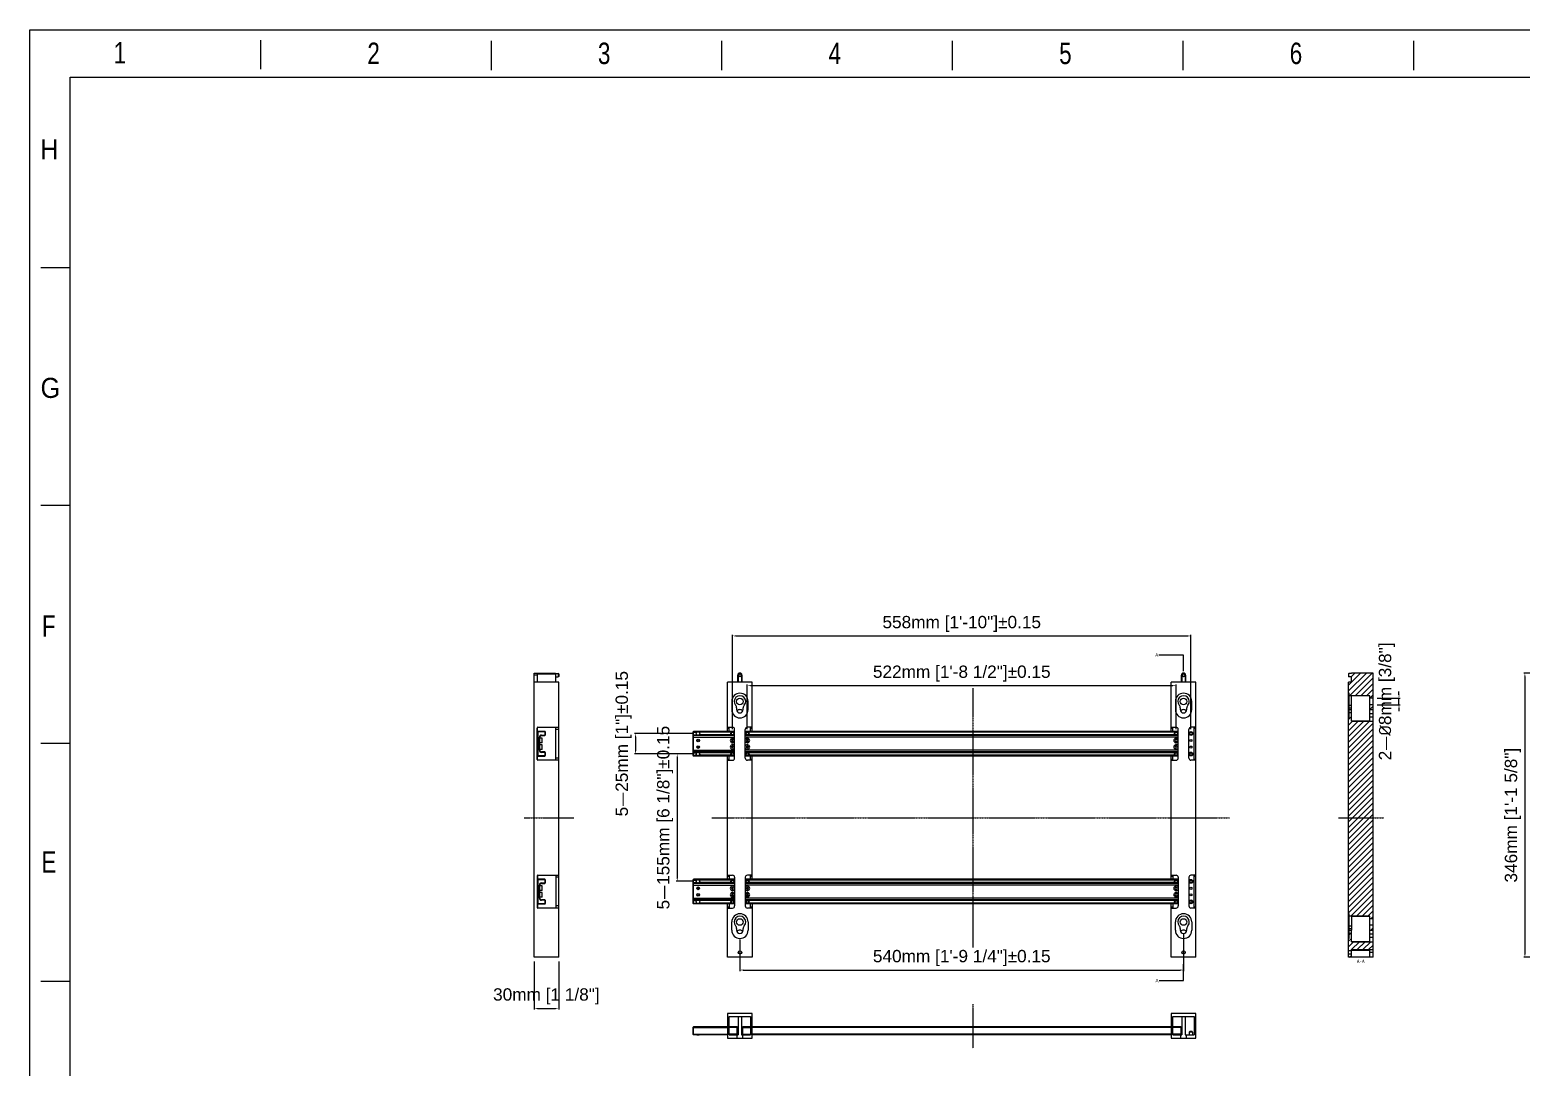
# Model space of a CAD drawing. Header units: millimetres. Extents: x 9226 to 36041, y 16031 to 21779.
# Drawn here: x 12594 to 14409, y 17085 to 18348 of the extents above; entities that cross this region are included whole.
import ezdxf

# ---------------------------------------------------------------- set-up
doc = ezdxf.new("R2010")
doc.units = ezdxf.units.MM
doc.linetypes.add('CENTER', pattern=[0.6, 0.375, -0.075, 0.075, -0.075])
doc.layers.add('02___PRT_ALL_AXES', color=7, linetype='Continuous')
doc.layers.add('center', color=1, linetype='CENTER')
doc.styles.add('CKSTANDARD', font='arial.ttf')
doc.styles.add('Roamns', font='romans.shx')
doc.styles.get("Standard").update_dxf_attribs({"font": 'arial.ttf'})
doc.dimstyles.new('ISO-15', dxfattribs={"dimtxt": 15, "dimasz": 4, "dimexe": 1.25, "dimexo": 5, "dimgap": 5, "dimtad": 1, "dimtoh": 1, "dimdec": 1, "dimdsep": 46, "dimtxsty": 'Standard', "dimcen": 2.5, "dimadec": 0, "dimazin": 0, "dimtfac": 1, "dimtdec": 1, "dimtmove": 0, "dimatfit": 3, "dimfxl": 1, "dimarcsym": 0})
doc.dimstyles.get("Standard").update_dxf_attribs({"dimtxt": 0.18, "dimasz": 0.18, "dimexe": 0.18, "dimexo": 0.0625, "dimgap": 0.09, "dimtad": 0, "dimtih": 1, "dimtoh": 1, "dimdec": 4, "dimzin": 0, "dimdsep": 46, "dimtxsty": 'Standard', "dimcen": 0.09, "dimadec": 0, "dimazin": 0, "dimtfac": 1, "dimtdec": 4, "dimtofl": 0, "dimtmove": 0, "dimatfit": 3, "dimfxl": 1, "dimtolj": 1, "dimtzin": 0, "dimarcsym": 0})

# ---------------------------------------------------------------- blocks, each defined once
blk = doc.blocks.new('*D281')
at = {"color": 0, "lineweight": -2, "transparency": 16777216}
for p, q in [((13207.9, 17213.5), (13207.9, 17155)), ((13237.9, 17213.5), (13237.9, 17155)), ((13211.9, 17156.3), (13233.9, 17156.3))]:
    blk.add_line(p, q, dxfattribs=at)
at = {"color": 0, "transparency": 16777216}
for points in [[(13211.9, 17156.9), (13211.9, 17155.6), (13207.9, 17156.3)], [(13233.9, 17156.9), (13233.9, 17155.6), (13237.9, 17156.3)]]:
    blk.add_solid(points, dxfattribs=at)
at = {"layer": 'Defpoints', "color": 0, "transparency": 16777216}
for p in [(13207.9, 17218.5), (13237.9, 17218.5), (13237.9, 17156.3)]:
    blk.add_point(p, dxfattribs=at)
at = {"color": 0, "transparency": 16777216, "insert": (13222.9, 17171), "char_height": 15, "attachment_point": 5}
blk.add_mtext('30mm [1 1/8"]', dxfattribs=at)
blk = doc.blocks.new('*D304')
at = {"color": 0, "lineweight": -2, "transparency": 16777216}
for p, q in [((13402.5, 17491), (13330.3, 17491)), ((13331.5, 17487), (13331.5, 17470)), ((13402.5, 17466), (13330.3, 17466))]:
    blk.add_line(p, q, dxfattribs=at)
at = {"color": 0, "transparency": 16777216}
for points in [[(13330.8, 17487), (13332.2, 17487), (13331.5, 17491)], [(13330.8, 17470), (13332.2, 17470), (13331.5, 17466)]]:
    blk.add_solid(points, dxfattribs=at)
at = {"layer": 'Defpoints', "color": 0, "transparency": 16777216}
for p in [(13407.5, 17491), (13331.5, 17466), (13407.5, 17466)]:
    blk.add_point(p, dxfattribs=at)
at = {"color": 0, "transparency": 16777216, "insert": (13316.9, 17478.5), "char_height": 15, "attachment_point": 5, "rotation": 90}
blk.add_mtext('5{\\fSimSun|b0|i0|c134|p2;—}25mm [1"]%%P0.15', dxfattribs=at)
blk = doc.blocks.new('*D305')
at = {"color": 0, "lineweight": -2, "transparency": 16777216}
for p, q in [((13402.5, 17466), (13380.9, 17466)), ((13382.2, 17462), (13382.2, 17315)), ((13402.5, 17311), (13380.9, 17311))]:
    blk.add_line(p, q, dxfattribs=at)
at = {"color": 0, "transparency": 16777216}
for points in [[(13381.5, 17462), (13382.8, 17462), (13382.2, 17466)], [(13381.5, 17315), (13382.8, 17315), (13382.2, 17311)]]:
    blk.add_solid(points, dxfattribs=at)
at = {"layer": 'Defpoints', "color": 0, "transparency": 16777216}
for p in [(13407.5, 17466), (13382.2, 17311), (13407.5, 17311)]:
    blk.add_point(p, dxfattribs=at)
at = {"color": 0, "transparency": 16777216, "insert": (13367.4, 17388.5), "char_height": 15, "attachment_point": 5, "rotation": 90}
blk.add_mtext('5{\\fSimSun|b0|i0|c134|p2;—}155mm [6 1/8"]%%P0.15', dxfattribs=at)
blk = doc.blocks.new('*D306')
at = {"color": 0, "lineweight": -2, "transparency": 16777216}
for p, q in [((13467.5, 17496), (13467.5, 17550.4)), ((13471.5, 17549.2), (13985.5, 17549.2)), ((13989.5, 17496), (13989.5, 17550.4))]:
    blk.add_line(p, q, dxfattribs=at)
at = {"color": 0, "transparency": 16777216}
for points in [[(13471.5, 17549.8), (13471.5, 17548.5), (13467.5, 17549.2)], [(13985.5, 17549.8), (13985.5, 17548.5), (13989.5, 17549.2)]]:
    blk.add_solid(points, dxfattribs=at)
at = {"layer": 'Defpoints', "color": 0, "transparency": 16777216}
for p in [(13989.5, 17549.2), (13467.5, 17491), (13989.5, 17491)]:
    blk.add_point(p, dxfattribs=at)
at = {"color": 0, "transparency": 16777216, "insert": (13728.5, 17563.9), "char_height": 15, "attachment_point": 5}
blk.add_mtext('522mm [1\'-8 1/2"]%%P0.15', dxfattribs=at)
blk = doc.blocks.new('*D307')
at = {"color": 0, "lineweight": -2, "transparency": 16777216}
for p, q in [((13449.5, 17496), (13449.5, 17611)), ((13453.5, 17609.7), (14003.5, 17609.7)), ((14007.5, 17496), (14007.5, 17611))]:
    blk.add_line(p, q, dxfattribs=at)
at = {"color": 0, "transparency": 16777216}
for points in [[(13453.5, 17610.4), (13453.5, 17609), (13449.5, 17609.7)], [(14003.5, 17610.4), (14003.5, 17609), (14007.5, 17609.7)]]:
    blk.add_solid(points, dxfattribs=at)
at = {"layer": 'Defpoints', "color": 0, "transparency": 16777216}
for p in [(14007.5, 17609.7), (13449.5, 17491), (14007.5, 17491)]:
    blk.add_point(p, dxfattribs=at)
at = {"color": 0, "transparency": 16777216, "insert": (13728.5, 17624.3), "char_height": 15, "attachment_point": 5}
blk.add_mtext('558mm [1\'-10"]%%P0.15', dxfattribs=at)
blk = doc.blocks.new('*D282')
at = {"color": 0, "lineweight": -2, "transparency": 16777216}
for p, q in [((13998.5, 17246.5), (13998.5, 17201.8)), ((13458.5, 17240), (13458.5, 17201.8)), ((13462.5, 17203), (13994.5, 17203))]:
    blk.add_line(p, q, dxfattribs=at)
at = {"color": 0, "transparency": 16777216}
for points in [[(13462.5, 17203.7), (13462.5, 17202.3), (13458.5, 17203)], [(13994.5, 17203.7), (13994.5, 17202.3), (13998.5, 17203)]]:
    blk.add_solid(points, dxfattribs=at)
at = {"layer": 'Defpoints', "color": 0, "transparency": 16777216}
for p in [(13998.5, 17251.5), (13458.5, 17245), (13998.5, 17203)]:
    blk.add_point(p, dxfattribs=at)
at = {"color": 0, "transparency": 16777216, "insert": (13728.5, 17217.7), "char_height": 15, "attachment_point": 5}
blk.add_mtext('540mm [1\'-9 1/4"]%%P0.15', dxfattribs=at)
blk = doc.blocks.new('*D283')
at = {"color": 0, "lineweight": -2, "transparency": 16777216}
for p, q in [((14260.7, 17538), (14260.7, 17542)), ((14234.2, 17534), (14262, 17534)), ((14234.2, 17526), (14262, 17526)), ((14260.7, 17526), (14260.7, 17534)), ((14260.7, 17522), (14260.7, 17518))]:
    blk.add_line(p, q, dxfattribs=at)
at = {"color": 0, "transparency": 16777216}
for points in [[(14260.1, 17538), (14261.4, 17538), (14260.7, 17534)], [(14260.1, 17522), (14261.4, 17522), (14260.7, 17526)]]:
    blk.add_solid(points, dxfattribs=at)
at = {"layer": 'Defpoints', "color": 0, "transparency": 16777216}
for p in [(14229.2, 17534), (14229.2, 17526), (14260.7, 17534)]:
    blk.add_point(p, dxfattribs=at)
at = {"color": 0, "transparency": 16777216, "insert": (14246, 17530), "char_height": 15, "attachment_point": 5, "rotation": 90}
blk.add_mtext('2{\\fSimSun|b0|i0|c134|p2;—\\fISOCPEUR|b0|i0|c0|p34;%%C}8mm [3/8"]', dxfattribs=at)
blk = doc.blocks.new('*D284')
at = {"color": 0, "lineweight": -2, "transparency": 16777216}
for p, q in [((14460.3, 17564.5), (14412.7, 17564.5)), ((14414, 17560.5), (14414, 17222.5)), ((14445.3, 17218.5), (14412.7, 17218.5))]:
    blk.add_line(p, q, dxfattribs=at)
at = {"color": 0, "transparency": 16777216}
for points in [[(14413.3, 17560.5), (14414.6, 17560.5), (14414, 17564.5)], [(14413.3, 17222.5), (14414.6, 17222.5), (14414, 17218.5)]]:
    blk.add_solid(points, dxfattribs=at)
at = {"layer": 'Defpoints', "color": 0, "transparency": 16777216}
for p in [(14465.3, 17564.5), (14414, 17218.5), (14450.3, 17218.5)]:
    blk.add_point(p, dxfattribs=at)
at = {"color": 0, "transparency": 16777216, "insert": (14399.3, 17391.5), "char_height": 15, "attachment_point": 5, "rotation": 90}
blk.add_mtext('346mm [1\'-1 5/8"]', dxfattribs=at)
blk = doc.blocks.new('standard template')
for p, q in [((3074, 30739), (3074, 30336)), ((6246, 30728), (6246, 30325)), ((9418, 30728), (9418, 30325)), ((12589, 30728), (12589, 30325)), ((15761, 30728), (15761, 30325)), ((18933, 30728), (18933, 30325)), ((456, 27607), (54, 27607)), ((456, 24334), (54, 24334)), ((456, 21062), (54, 21062)), ((456, 17790), (54, 17790))]:
    blk.add_line(p, q)
blk.add_lwpolyline([(37963, 4700), (-97, 4700), (-97, 30879), (37963, 30879)], close=True)
at = {"color": 7}
blk.add_lwpolyline([(456, 6674), (456, 5964), (456, 5254), (456, 30226), (37409, 30226), (37409, 5254)], dxfattribs=at)
at = {"style": 'CKSTANDARD'}
for s, height, width, p in [('1', 295, 0.75, (1055, 30416)), ('2', 295, 0.75, (4545, 30408)), ('3', 295, 0.75, (7716, 30408)), ('4', 295, 0.75, (10888, 30408)), ('5', 295, 0.75, (14060, 30408)), ('6', 295, 0.75, (17231, 30408)), ('H', 276, 0.9, (47, 29097)), ('G', 276, 0.9, (50, 25816)), ('F', 295, 0.75, (69, 22532)), ('E', 295, 0.75, (62, 19285))]:
    blk.add_text(s, height=height, dxfattribs=dict(at, width=width)).set_placement(p)
at = {"style": 'Roamns'}
for tag, p in [('PAGE_NAME', (27466, 7594)), ('PROJECT_NAME', (27466, 6884)), ('DRAWN_NAME', (27466, 6174)), ('VERSION', (34241, 6174)), ('SELECT_DATA', (27466, 5464)), ('PAGE_NUMBER', (34241, 5464))]:
    blk.add_attdef(tag, p, '', height=285, dxfattribs=at)

msp = doc.modelspace()

# ---------------------------------------------------------------- hatches: boundary and pattern name
at = {"linetype": 'Continuous'}
h = msp.add_hatch(dxfattribs=at)
h.set_pattern_fill('DEFAULT__1', color=2, scale=4.895355, angle=45, style=0, pattern_type=0)
h.set_pattern_definition([(45, (13508.221, 15903.217), (-3.461538, 3.461538), [])])
edge = h.paths.add_edge_path()
edge.add_line((14202.725, 17218.456), (14199.225, 17218.456))
edge.add_line((14199.225, 17222.356), (14199.225, 17218.456))
edge.add_line((14202.725, 17222.356), (14199.225, 17222.356))
edge.add_line((14202.725, 17222.356), (14202.725, 17218.456))
edge = h.paths.add_edge_path()
edge.add_line((14229.225, 17564.456), (14229.225, 17533.969))
edge.add_line((14229.225, 17533.969), (14225.225, 17533.969))
edge.add_line((14225.225, 17536.969), (14225.225, 17533.969))
edge.add_line((14225.225, 17536.969), (14200.025, 17536.969))
edge.add_line((14200.025, 17536.969), (14200.025, 17539.969))
edge.add_line((14200.025, 17539.969), (14199.225, 17539.969))
edge.add_line((14199.225, 17553.456), (14199.225, 17539.969))
edge.add_line((14202.925, 17553.456), (14199.225, 17553.456))
edge.add_line((14202.925, 17553.456), (14202.925, 17559.956))
edge.add_line((14202.925, 17559.956), (14199.725, 17559.956))
edge.add_line((14199.225, 17560.456), (14199.725, 17559.956))
edge.add_line((14199.225, 17563.456), (14199.225, 17560.456))
edge.add_line((14199.225, 17563.456), (14199.725, 17563.956))
edge.add_line((14202.925, 17563.956), (14199.725, 17563.956))
edge.add_line((14202.925, 17563.956), (14202.925, 17564.456))
edge.add_line((14229.225, 17564.456), (14202.925, 17564.456))
edge = h.paths.add_edge_path()
edge.add_line((14229.225, 17525.969), (14229.225, 17519.969))
edge.add_line((14225.225, 17519.969), (14229.225, 17519.969))
edge.add_line((14225.225, 17525.969), (14225.225, 17519.969))
edge.add_line((14229.225, 17525.969), (14225.225, 17525.969))
edge = h.paths.add_edge_path()
edge.add_line((14229.225, 17505.969), (14229.225, 17265.469))
edge.add_line((14229.225, 17265.469), (14225.225, 17265.469))
edge.add_line((14225.225, 17268.469), (14225.225, 17265.469))
edge.add_line((14225.225, 17268.469), (14200.025, 17268.469))
edge.add_line((14200.025, 17268.469), (14200.025, 17271.469))
edge.add_line((14200.025, 17271.469), (14199.225, 17271.469))
edge.add_line((14199.225, 17509.969), (14199.225, 17271.469))
edge.add_line((14200.025, 17509.969), (14199.225, 17509.969))
edge.add_line((14200.025, 17509.969), (14200.025, 17515.969))
edge.add_line((14202.725, 17515.969), (14200.025, 17515.969))
edge.add_line((14202.725, 17515.969), (14202.725, 17505.969))
edge.add_line((14202.725, 17505.969), (14229.225, 17505.969))
edge = h.paths.add_edge_path()
edge.add_line((14202.725, 17247.469), (14202.725, 17237.469))
edge.add_line((14202.725, 17237.469), (14229.225, 17237.469))
edge.add_line((14229.225, 17237.469), (14229.225, 17227.956))
edge.add_line((14202.725, 17227.956), (14229.225, 17227.956))
edge.add_line((14202.725, 17227.956), (14202.725, 17226.556))
edge.add_line((14202.725, 17226.556), (14199.225, 17226.556))
edge.add_line((14199.225, 17241.469), (14199.225, 17226.556))
edge.add_line((14200.025, 17241.469), (14199.225, 17241.469))
edge.add_line((14200.025, 17241.469), (14200.025, 17247.469))
edge.add_line((14202.725, 17247.469), (14200.025, 17247.469))
edge = h.paths.add_edge_path()
edge.add_line((14225.225, 17257.469), (14225.225, 17251.469))
edge.add_line((14229.225, 17257.469), (14225.225, 17257.469))
edge.add_line((14229.225, 17257.469), (14229.225, 17251.469))
edge.add_line((14225.225, 17251.469), (14229.225, 17251.469))

# ---------------------------------------------------------------- linework, layer by layer
for p, q in [((13998.156, 17586.657), (13998.192, 17566.657)), ((13998.511, 17190.203), (13998.511, 17210.203))]:
    msp.add_line(p, q)
at = {"color": 7, "linetype": 'Continuous'}
for p, q in [((13207.891, 17564.456), (13234.191, 17564.456)), ((13207.891, 17218.456), (13207.891, 17564.455)), ((13211.891, 17561.956), (13207.891, 17561.956)), ((13211.891, 17553.456), (13211.891, 17563.456)), ((13237.391, 17563.956), (13237.391, 17559.956)), ((13237.891, 17563.456), (13237.391, 17563.956)), ((13237.891, 17560.456), (13237.391, 17559.956)), ((13237.891, 17563.456), (13237.891, 17560.456)), ((13456.011, 17553.456), (13456.011, 17561.956)), ((13461.011, 17561.956), (13461.011, 17553.456)), ((13996.011, 17553.456), (13996.011, 17561.956)), ((14001.011, 17561.956), (14001.011, 17553.456)), ((14199.225, 17563.456), (14199.725, 17563.956)), ((14199.225, 17563.456), (14199.225, 17560.456)), ((14199.225, 17560.456), (14199.725, 17559.956)), ((14202.925, 17563.956), (14199.725, 17563.956)), ((14202.925, 17559.956), (14199.725, 17559.956)), ((14202.925, 17563.956), (14202.925, 17564.456)), ((14229.225, 17564.456), (14202.925, 17564.456)), ((14202.925, 17553.456), (14202.925, 17559.956)), ((14229.225, 17218.456), (14229.225, 17564.456)), ((13237.891, 17553.456), (13207.891, 17553.456)), ((13237.891, 17218.456), (13237.891, 17553.456)), ((13443.511, 17493.456), (13443.511, 17553.456)), ((13473.511, 17553.456), (13443.511, 17553.456)), ((13473.511, 17493.456), (13473.511, 17553.456)), ((14013.511, 17553.456), (13983.511, 17553.456)), ((13983.511, 17493.456), (13983.511, 17553.456)), ((14013.511, 17218.456), (14013.511, 17553.456)), ((14199.225, 17254.956), (14199.225, 17553.456)), ((14202.925, 17553.456), (14199.225, 17553.456)), ((14200.025, 17539.969), (14199.225, 17539.969)), ((14200.025, 17509.969), (14200.025, 17539.969)), ((14225.225, 17536.969), (14200.025, 17536.969)), ((14202.725, 17505.969), (14202.725, 17536.677)), ((14225.225, 17536.677), (14202.725, 17536.677)), ((14225.225, 17506.386), (14225.225, 17536.969)), ((13448.511, 17529.969), (13448.511, 17519.969)), ((13454.511, 17522.031), (13454.511, 17519.969)), ((13462.511, 17519.969), (13462.511, 17522.031)), ((13468.511, 17519.969), (13468.511, 17529.969)), ((13988.511, 17529.969), (13988.511, 17519.969)), ((13994.511, 17522.031), (13994.511, 17519.969)), ((14002.511, 17519.969), (14002.511, 17522.031)), ((14008.511, 17519.969), (14008.511, 17529.969)), ((14199.225, 17529.969), (14200.025, 17529.969)), ((14199.225, 17519.969), (14202.725, 17519.969)), ((14200.025, 17525.339), (14202.725, 17525.339)), ((14200.025, 17522.031), (14202.725, 17522.031)), ((14229.225, 17533.969), (14225.225, 17533.969)), ((14229.225, 17525.969), (14225.225, 17525.969)), ((14225.225, 17519.969), (14229.225, 17519.969)), ((14200.025, 17509.969), (14199.225, 17509.969)), ((14202.725, 17515.969), (14200.025, 17515.969)), ((14202.725, 17506.386), (14225.225, 17506.386)), ((14202.725, 17505.969), (14229.225, 17505.969)), ((14229.225, 17514.969), (14225.225, 17514.969)), ((14229.225, 17510.969), (14225.225, 17510.969)), ((13211.591, 17459.456), (13211.591, 17497.456)), ((13211.891, 17458.742), (13211.891, 17498.17)), ((13211.891, 17492.956), (13212.025, 17492.956)), ((13212.391, 17492.456), (13211.891, 17492.456)), ((13212.391, 17492.456), (13212.391, 17464.456)), ((13212.591, 17498.456), (13237.891, 17498.456)), ((13212.891, 17492.956), (13212.891, 17493.456)), ((13220.891, 17493.456), (13212.891, 17493.456)), ((13220.891, 17492.956), (13212.891, 17492.956)), ((13214.391, 17470.456), (13214.391, 17486.456)), ((13214.391, 17486.456), (13214.891, 17486.456)), ((13214.891, 17470.456), (13214.891, 17486.456)), ((13216.891, 17488.956), (13216.891, 17488.456)), ((13216.891, 17488.956), (13220.891, 17488.956)), ((13216.891, 17488.456), (13220.891, 17488.456)), ((13220.891, 17492.956), (13220.891, 17493.456)), ((13220.891, 17488.956), (13220.891, 17488.456)), ((13221.391, 17489.456), (13221.391, 17492.456)), ((13221.391, 17492.456), (13221.891, 17492.456)), ((13221.391, 17489.456), (13221.891, 17489.456)), ((13221.891, 17489.456), (13221.891, 17492.456)), ((13234.391, 17458.456), (13234.391, 17498.456)), ((13237.891, 17495.956), (13234.391, 17495.956)), ((13401.511, 17492.956), (13402.011, 17493.456)), ((13401.511, 17463.956), (13401.511, 17492.956)), ((13401.511, 17492.456), (13406.041, 17492.456)), ((13401.511, 17489.456), (13406.041, 17489.456)), ((13401.511, 17488.956), (13402.011, 17488.456)), ((13401.511, 17486.456), (13452.011, 17486.456)), ((13402.011, 17463.456), (13402.011, 17493.456)), ((13452.011, 17493.456), (13402.011, 17493.456)), ((13452.011, 17488.456), (13402.011, 17488.456)), ((13443.511, 17498.456), (13449.511, 17498.456)), ((13443.511, 17497.456), (13445.511, 17497.456)), ((13445.511, 17493.456), (13445.511, 17498.456)), ((13448.866, 17483.573), (13448.221, 17482.456)), ((13448.221, 17482.456), (13448.866, 17481.339)), ((13450.156, 17483.573), (13448.866, 17483.573)), ((13450.801, 17482.456), (13450.156, 17483.573)), ((13450.156, 17481.339), (13450.801, 17482.456)), ((13452.011, 17492.456), (13450.98, 17492.456)), ((13452.011, 17489.456), (13450.98, 17489.456)), ((13452.011, 17460.956), (13452.011, 17495.956)), ((13465.011, 17460.956), (13465.011, 17495.956)), ((13992.011, 17493.456), (13465.011, 17493.456)), ((13466.041, 17492.456), (13465.011, 17492.456)), ((13466.041, 17489.456), (13465.011, 17489.456)), ((13992.011, 17488.456), (13465.011, 17488.456)), ((13992.011, 17486.456), (13465.011, 17486.456)), ((13466.866, 17483.573), (13466.221, 17482.456)), ((13466.221, 17482.456), (13466.866, 17481.339)), ((13468.156, 17483.573), (13466.866, 17483.573)), ((13473.511, 17498.456), (13467.511, 17498.456)), ((13468.801, 17482.456), (13468.156, 17483.573)), ((13468.156, 17481.339), (13468.801, 17482.456)), ((13471.511, 17493.456), (13471.511, 17498.456)), ((13471.511, 17497.456), (13473.511, 17497.456)), ((13983.511, 17498.456), (13989.511, 17498.456)), ((13983.511, 17497.456), (13985.511, 17497.456)), ((13985.511, 17493.456), (13985.511, 17498.456)), ((13988.866, 17483.573), (13988.221, 17482.456)), ((13988.221, 17482.456), (13988.866, 17481.339)), ((13990.156, 17483.573), (13988.866, 17483.573)), ((13990.801, 17482.456), (13990.156, 17483.573)), ((13990.156, 17481.339), (13990.801, 17482.456)), ((13992.011, 17492.456), (13990.98, 17492.456)), ((13992.011, 17489.456), (13990.98, 17489.456)), ((13992.011, 17460.956), (13992.011, 17495.956)), ((14005.011, 17460.956), (14005.011, 17495.956)), ((14013.511, 17498.456), (14007.511, 17498.456)), ((14011.511, 17458.456), (14011.511, 17498.456)), ((14011.511, 17497.456), (14013.511, 17497.456)), ((13212.391, 17464.456), (13211.891, 17464.456)), ((13211.891, 17463.956), (13212.025, 17463.956)), ((13212.891, 17463.956), (13212.891, 17463.456)), ((13212.891, 17463.956), (13220.891, 17463.956)), ((13212.891, 17463.456), (13220.891, 17463.456)), ((13214.391, 17470.456), (13214.891, 17470.456)), ((13216.891, 17467.956), (13216.891, 17468.456)), ((13220.891, 17468.456), (13216.891, 17468.456)), ((13220.891, 17467.956), (13216.891, 17467.956)), ((13220.891, 17467.956), (13220.891, 17468.456)), ((13220.891, 17463.956), (13220.891, 17463.456)), ((13221.391, 17464.456), (13221.391, 17467.456)), ((13221.391, 17467.456), (13221.891, 17467.456)), ((13221.391, 17464.456), (13221.891, 17464.456)), ((13221.891, 17464.456), (13221.891, 17467.456)), ((13401.511, 17470.456), (13452.011, 17470.456)), ((13401.511, 17467.956), (13402.011, 17468.456)), ((13401.511, 17467.456), (13406.041, 17467.456)), ((13401.511, 17464.456), (13406.041, 17464.456)), ((13401.511, 17463.956), (13402.011, 17463.456)), ((13452.011, 17468.456), (13402.011, 17468.456)), ((13452.011, 17463.456), (13402.011, 17463.456)), ((13443.511, 17313.456), (13443.511, 17463.456)), ((13445.511, 17458.456), (13445.511, 17463.456)), ((13448.866, 17475.573), (13448.221, 17474.456)), ((13448.221, 17474.456), (13448.866, 17473.339)), ((13448.866, 17481.339), (13450.156, 17481.339)), ((13450.156, 17475.573), (13448.866, 17475.573)), ((13448.866, 17473.339), (13450.156, 17473.339)), ((13450.801, 17474.456), (13450.156, 17475.573)), ((13450.156, 17473.339), (13450.801, 17474.456)), ((13452.011, 17467.456), (13450.98, 17467.456)), ((13452.011, 17464.456), (13450.98, 17464.456)), ((13992.011, 17470.456), (13465.011, 17470.456)), ((13992.011, 17468.456), (13465.011, 17468.456)), ((13466.041, 17467.456), (13465.011, 17467.456)), ((13466.041, 17464.456), (13465.011, 17464.456)), ((13992.011, 17463.456), (13465.011, 17463.456)), ((13466.866, 17475.573), (13466.221, 17474.456)), ((13466.221, 17474.456), (13466.866, 17473.339)), ((13466.866, 17481.339), (13468.156, 17481.339)), ((13468.156, 17475.573), (13466.866, 17475.573)), ((13466.866, 17473.339), (13468.156, 17473.339)), ((13468.801, 17474.456), (13468.156, 17475.573)), ((13468.156, 17473.339), (13468.801, 17474.456)), ((13471.511, 17458.456), (13471.511, 17463.456)), ((13473.511, 17313.456), (13473.511, 17463.456)), ((13983.511, 17313.456), (13983.511, 17463.456)), ((13985.511, 17458.456), (13985.511, 17463.456)), ((13988.866, 17475.573), (13988.221, 17474.456)), ((13988.221, 17474.456), (13988.866, 17473.339)), ((13988.866, 17481.339), (13990.156, 17481.339)), ((13990.156, 17475.573), (13988.866, 17475.573)), ((13988.866, 17473.339), (13990.156, 17473.339)), ((13990.801, 17474.456), (13990.156, 17475.573)), ((13990.156, 17473.339), (13990.801, 17474.456)), ((13992.011, 17467.456), (13990.98, 17467.456)), ((13992.011, 17464.456), (13990.98, 17464.456)), ((13237.891, 17458.456), (13212.591, 17458.456)), ((13237.891, 17460.956), (13234.391, 17460.956)), ((13445.511, 17459.456), (13443.511, 17459.456)), ((13443.511, 17458.456), (13449.511, 17458.456)), ((13473.511, 17458.456), (13467.511, 17458.456)), ((13473.511, 17459.456), (13471.511, 17459.456)), ((13985.511, 17459.456), (13983.511, 17459.456)), ((13983.511, 17458.456), (13989.511, 17458.456)), ((14013.511, 17458.456), (14007.511, 17458.456)), ((14013.511, 17459.456), (14011.511, 17459.456)), ((13212.591, 17318.456), (13237.891, 17318.456)), ((13234.391, 17318.456), (13234.391, 17278.456)), ((13443.511, 17318.456), (13449.511, 17318.456)), ((13445.511, 17318.456), (13445.511, 17313.456)), ((13473.511, 17318.456), (13467.511, 17318.456)), ((13471.511, 17313.456), (13471.511, 17318.456)), ((13983.511, 17318.456), (13989.511, 17318.456)), ((13985.511, 17318.456), (13985.511, 17313.456)), ((14013.511, 17318.456), (14007.511, 17318.456)), ((14011.511, 17278.456), (14011.511, 17318.456)), ((13211.591, 17317.456), (13211.591, 17279.456)), ((13211.891, 17318.17), (13211.891, 17278.742)), ((13211.891, 17312.956), (13212.025, 17312.956)), ((13212.391, 17312.456), (13211.891, 17312.456)), ((13212.391, 17312.456), (13212.391, 17284.456)), ((13220.891, 17313.456), (13212.891, 17313.456)), ((13212.891, 17312.956), (13212.891, 17313.456)), ((13220.891, 17312.956), (13212.891, 17312.956)), ((13214.391, 17306.456), (13214.891, 17306.456)), ((13214.391, 17290.456), (13214.391, 17306.456)), ((13214.891, 17290.456), (13214.891, 17306.456)), ((13216.891, 17308.956), (13220.891, 17308.956)), ((13216.891, 17308.956), (13216.891, 17308.456)), ((13216.891, 17308.456), (13220.891, 17308.456)), ((13220.891, 17312.956), (13220.891, 17313.456)), ((13220.891, 17308.956), (13220.891, 17308.456)), ((13221.391, 17312.456), (13221.891, 17312.456)), ((13221.391, 17309.456), (13221.391, 17312.456)), ((13221.391, 17309.456), (13221.891, 17309.456)), ((13221.891, 17309.456), (13221.891, 17312.456)), ((13237.891, 17315.956), (13234.391, 17315.956)), ((13401.511, 17312.956), (13402.011, 17313.456)), ((13401.511, 17283.956), (13401.511, 17312.956)), ((13401.511, 17312.456), (13406.041, 17312.456)), ((13401.511, 17309.456), (13406.041, 17309.456)), ((13401.511, 17308.956), (13402.011, 17308.456)), ((13401.511, 17306.456), (13452.011, 17306.456)), ((13402.011, 17283.456), (13402.011, 17313.456)), ((13452.011, 17313.456), (13402.011, 17313.456)), ((13452.011, 17308.456), (13402.011, 17308.456)), ((13443.511, 17317.456), (13445.511, 17317.456)), ((13448.866, 17303.573), (13448.221, 17302.456)), ((13448.221, 17302.456), (13448.866, 17301.339)), ((13450.156, 17303.573), (13448.866, 17303.573)), ((13448.866, 17301.339), (13450.156, 17301.339)), ((13450.801, 17302.456), (13450.156, 17303.573)), ((13450.156, 17301.339), (13450.801, 17302.456)), ((13452.011, 17312.456), (13450.98, 17312.456)), ((13452.011, 17309.456), (13450.98, 17309.456)), ((13452.011, 17315.956), (13452.011, 17280.956)), ((13465.011, 17315.956), (13465.011, 17280.956)), ((13992.011, 17313.456), (13465.011, 17313.456)), ((13466.041, 17312.456), (13465.011, 17312.456)), ((13466.041, 17309.456), (13465.011, 17309.456)), ((13992.011, 17308.456), (13465.011, 17308.456)), ((13992.011, 17306.456), (13465.011, 17306.456)), ((13466.866, 17303.573), (13466.221, 17302.456)), ((13466.221, 17302.456), (13466.866, 17301.339)), ((13468.156, 17303.573), (13466.866, 17303.573)), ((13466.866, 17301.339), (13468.156, 17301.339)), ((13468.801, 17302.456), (13468.156, 17303.573)), ((13468.156, 17301.339), (13468.801, 17302.456)), ((13471.511, 17317.456), (13473.511, 17317.456)), ((13983.511, 17317.456), (13985.511, 17317.456)), ((13988.866, 17303.573), (13988.221, 17302.456)), ((13988.221, 17302.456), (13988.866, 17301.339)), ((13990.156, 17303.573), (13988.866, 17303.573)), ((13988.866, 17301.339), (13990.156, 17301.339)), ((13990.801, 17302.456), (13990.156, 17303.573)), ((13990.156, 17301.339), (13990.801, 17302.456)), ((13992.011, 17312.456), (13990.98, 17312.456)), ((13992.011, 17309.456), (13990.98, 17309.456)), ((13992.011, 17315.956), (13992.011, 17280.956)), ((14005.011, 17315.956), (14005.011, 17280.956)), ((14011.511, 17317.456), (14013.511, 17317.456)), ((13212.391, 17284.456), (13211.891, 17284.456)), ((13211.891, 17283.956), (13212.025, 17283.956)), ((13212.891, 17283.956), (13220.891, 17283.956)), ((13212.891, 17283.956), (13212.891, 17283.456)), ((13212.891, 17283.456), (13220.891, 17283.456)), ((13214.391, 17290.456), (13214.891, 17290.456)), ((13220.891, 17288.456), (13216.891, 17288.456)), ((13216.891, 17287.956), (13216.891, 17288.456)), ((13220.891, 17287.956), (13216.891, 17287.956)), ((13220.891, 17287.956), (13220.891, 17288.456)), ((13220.891, 17283.956), (13220.891, 17283.456)), ((13221.391, 17287.456), (13221.891, 17287.456)), ((13221.391, 17284.456), (13221.391, 17287.456)), ((13221.391, 17284.456), (13221.891, 17284.456)), ((13221.891, 17284.456), (13221.891, 17287.456)), ((13401.511, 17290.456), (13452.011, 17290.456)), ((13401.511, 17287.956), (13402.011, 17288.456)), ((13401.511, 17287.456), (13406.041, 17287.456)), ((13401.511, 17284.456), (13406.041, 17284.456)), ((13401.511, 17283.956), (13402.011, 17283.456)), ((13452.011, 17288.456), (13402.011, 17288.456)), ((13452.011, 17283.456), (13402.011, 17283.456)), ((13443.511, 17218.456), (13443.511, 17283.456)), ((13445.511, 17283.456), (13445.511, 17278.456)), ((13448.866, 17295.573), (13448.221, 17294.456)), ((13448.221, 17294.456), (13448.866, 17293.339)), ((13450.156, 17295.573), (13448.866, 17295.573)), ((13448.866, 17293.339), (13450.156, 17293.339)), ((13450.801, 17294.456), (13450.156, 17295.573)), ((13450.156, 17293.339), (13450.801, 17294.456)), ((13452.011, 17287.456), (13450.98, 17287.456)), ((13452.011, 17284.456), (13450.98, 17284.456)), ((13992.011, 17290.456), (13465.011, 17290.456)), ((13992.011, 17288.456), (13465.011, 17288.456)), ((13466.041, 17287.456), (13465.011, 17287.456)), ((13466.041, 17284.456), (13465.011, 17284.456)), ((13992.011, 17283.456), (13465.011, 17283.456)), ((13466.866, 17295.573), (13466.221, 17294.456)), ((13466.221, 17294.456), (13466.866, 17293.339)), ((13468.156, 17295.573), (13466.866, 17295.573)), ((13466.866, 17293.339), (13468.156, 17293.339)), ((13468.801, 17294.456), (13468.156, 17295.573)), ((13468.156, 17293.339), (13468.801, 17294.456)), ((13471.511, 17278.456), (13471.511, 17283.456)), ((13473.511, 17283.456), (13473.511, 17218.456)), ((13983.511, 17218.456), (13983.511, 17283.456)), ((13985.511, 17283.456), (13985.511, 17278.456)), ((13988.866, 17295.573), (13988.221, 17294.456)), ((13988.221, 17294.456), (13988.866, 17293.339)), ((13990.156, 17295.573), (13988.866, 17295.573)), ((13988.866, 17293.339), (13990.156, 17293.339)), ((13990.801, 17294.456), (13990.156, 17295.573)), ((13990.156, 17293.339), (13990.801, 17294.456)), ((13992.011, 17287.456), (13990.98, 17287.456)), ((13992.011, 17284.456), (13990.98, 17284.456)), ((13237.891, 17278.456), (13212.591, 17278.456)), ((13237.891, 17280.956), (13234.391, 17280.956)), ((13445.511, 17279.456), (13443.511, 17279.456)), ((13443.511, 17278.456), (13449.511, 17278.456)), ((13473.511, 17278.456), (13467.511, 17278.456)), ((13473.511, 17279.456), (13471.511, 17279.456)), ((13985.511, 17279.456), (13983.511, 17279.456)), ((13983.511, 17278.456), (13989.511, 17278.456)), ((14013.511, 17278.456), (14007.511, 17278.456)), ((14013.511, 17279.456), (14011.511, 17279.456)), ((14200.025, 17271.469), (14199.225, 17271.469)), ((14200.025, 17256.839), (14200.025, 17271.469)), ((14225.225, 17268.469), (14200.025, 17268.469)), ((14225.225, 17268.177), (14202.725, 17268.177)), ((14225.225, 17237.886), (14225.225, 17268.469)), ((14229.225, 17265.469), (14225.225, 17265.469)), ((14200.025, 17241.469), (14200.025, 17251.469)), ((14202.725, 17247.469), (14200.025, 17247.469)), ((14202.725, 17237.469), (14202.725, 17251.469)), ((14229.225, 17257.469), (14225.225, 17257.469)), ((14225.225, 17251.469), (14229.225, 17251.469)), ((14229.225, 17246.469), (14225.225, 17246.469)), ((14199.225, 17218.456), (14199.225, 17244.956)), ((14200.025, 17241.469), (14199.225, 17241.469)), ((14202.725, 17237.886), (14225.225, 17237.886)), ((14202.725, 17237.469), (14229.225, 17237.469)), ((14202.725, 17227.956), (14229.225, 17227.956)), ((14202.725, 17218.456), (14202.725, 17227.956)), ((14229.225, 17242.469), (14225.225, 17242.469)), ((13237.891, 17218.456), (13207.891, 17218.456)), ((13473.511, 17218.456), (13443.511, 17218.456)), ((14013.511, 17218.456), (13983.511, 17218.456)), ((14202.725, 17226.556), (14199.225, 17226.556)), ((14202.725, 17222.356), (14199.225, 17222.356)), ((14229.225, 17218.456), (14199.225, 17218.456)), ((14202.725, 17227.328), (14225.225, 17227.328)), ((14225.225, 17218.456), (14225.225, 17227.328)), ((14229.225, 17224.456), (14225.225, 17224.456)), ((13443.511, 17150.009), (13443.511, 17120.009)), ((13473.511, 17150.009), (13443.511, 17150.009)), ((13445.511, 17124.009), (13445.511, 17146.509)), ((13445.511, 17146.509), (13471.511, 17146.509)), ((13456.511, 17146.509), (13456.511, 17124.009)), ((13460.511, 17146.509), (13460.511, 17124.009)), ((13471.511, 17146.509), (13471.511, 17124.009)), ((13473.511, 17120.009), (13473.511, 17150.009)), ((14013.511, 17150.009), (13983.511, 17150.009)), ((13983.511, 17150.009), (13983.511, 17120.009)), ((13985.511, 17146.509), (14011.511, 17146.509)), ((13985.511, 17124.009), (13985.511, 17146.509)), ((13996.511, 17146.509), (13996.511, 17124.009)), ((14000.511, 17146.509), (14000.511, 17124.009)), ((14011.511, 17146.509), (14011.511, 17124.009)), ((14013.511, 17120.009), (14013.511, 17150.009)), ((13401.511, 17133.509), (13402.011, 17134.009)), ((13401.511, 17124.509), (13401.511, 17133.509)), ((13401.511, 17133.009), (13443.511, 17133.009)), ((13401.511, 17125.009), (13443.511, 17125.009)), ((13401.511, 17124.509), (13402.011, 17124.009)), ((13402.011, 17124.009), (13402.011, 17134.009)), ((13406.041, 17134.009), (13402.011, 17134.009)), ((13406.041, 17124.009), (13402.011, 17124.009)), ((13443.511, 17120.009), (13473.511, 17120.009)), ((13455.511, 17133.009), (13445.511, 17133.009)), ((13455.511, 17125.009), (13445.511, 17125.009)), ((13445.511, 17124.009), (13456.511, 17124.009)), ((13455.011, 17134.009), (13450.98, 17134.009)), ((13455.011, 17120.009), (13455.011, 17134.009)), ((13455.511, 17133.509), (13455.011, 17134.009)), ((13455.511, 17124.509), (13455.011, 17124.009)), ((13455.511, 17133.509), (13455.511, 17124.509)), ((13460.511, 17124.009), (13471.511, 17124.009)), ((13461.511, 17133.509), (13462.011, 17134.009)), ((13461.511, 17124.509), (13461.511, 17133.509)), ((13461.511, 17133.009), (13471.511, 17133.009)), ((13461.511, 17125.009), (13471.511, 17125.009)), ((13461.511, 17124.509), (13462.011, 17124.009)), ((13462.011, 17120.009), (13462.011, 17134.009)), ((13466.041, 17134.009), (13462.011, 17134.009)), ((13983.511, 17133.009), (13473.511, 17133.009)), ((13983.511, 17125.009), (13473.511, 17125.009)), ((13983.511, 17120.009), (14013.511, 17120.009)), ((13995.511, 17133.009), (13985.511, 17133.009)), ((13995.511, 17125.009), (13985.511, 17125.009)), ((13985.511, 17124.009), (13996.511, 17124.009)), ((13995.011, 17134.009), (13990.98, 17134.009)), ((13995.511, 17133.509), (13995.011, 17134.009)), ((13995.011, 17134.009), (13995.011, 17124.085)), ((13995.511, 17124.509), (13995.011, 17124.009)), ((13995.011, 17120.009), (13995.011, 17124.009)), ((13995.511, 17133.509), (13995.511, 17124.509)), ((14000.511, 17124.009), (14011.511, 17124.009)), ((14002.011, 17120.009), (14002.011, 17124.009)), ((14006.011, 17128.009), (14005.511, 17127.509)), ((14009.511, 17127.509), (14005.511, 17127.509)), ((14005.511, 17127.509), (14005.511, 17124.009)), ((14009.011, 17128.009), (14006.011, 17128.009)), ((14009.011, 17128.009), (14009.511, 17127.509)), ((14009.511, 17127.509), (14009.511, 17124.009))]:
    msp.add_line(p, q, dxfattribs=at)
for centre, radius in [((13458.511, 17561.956), 2), ((13458.511, 17561.956), 1.5), ((13998.511, 17561.956), 2), ((13998.511, 17561.956), 1.5), ((13407.511, 17482.456), 1.65), ((13407.511, 17482.456), 1.15), ((13449.511, 17490.956), 2), ((13449.511, 17490.956), 1.5), ((13467.511, 17490.956), 2), ((13467.511, 17490.956), 1.5), ((13989.511, 17490.956), 2), ((13989.511, 17490.956), 1.5), ((14007.511, 17490.956), 2.3), ((14007.511, 17490.956), 2), ((14007.511, 17490.956), 1.5), ((13407.511, 17474.456), 1.65), ((13407.511, 17474.456), 1.15), ((13449.511, 17465.956), 2), ((13449.511, 17465.956), 1.5), ((13467.511, 17465.956), 2), ((13467.511, 17465.956), 1.5), ((13989.511, 17465.956), 2), ((13989.511, 17465.956), 1.5), ((14007.511, 17465.956), 2.3), ((14007.511, 17465.956), 2), ((14007.511, 17465.956), 1.5), ((13407.511, 17302.456), 1.65), ((13407.511, 17302.456), 1.15), ((13449.511, 17310.956), 2), ((13449.511, 17310.956), 1.5), ((13467.511, 17310.956), 2), ((13467.511, 17310.956), 1.5), ((13989.511, 17310.956), 2), ((13989.511, 17310.956), 1.5), ((14007.511, 17310.956), 2.3), ((14007.511, 17310.956), 2), ((14007.511, 17310.956), 1.5), ((13407.511, 17294.456), 1.65), ((13407.511, 17294.456), 1.15), ((13449.511, 17285.956), 2), ((13449.511, 17285.956), 1.5), ((13467.511, 17285.956), 2), ((13467.511, 17285.956), 1.5), ((13989.511, 17285.956), 2), ((13989.511, 17285.956), 1.5), ((14007.511, 17285.956), 2.3), ((14007.511, 17285.956), 2), ((14007.511, 17285.956), 1.5)]:
    msp.add_circle(centre, radius, dxfattribs=at)
for centre, radius, start, end in [((13458.511, 17561.956), 2.5, 143.130102, 180), ((13458.511, 17561.956), 2.5, 0, 36.869898), ((13998.511, 17561.956), 2.5, 143.130102, 180), ((13998.511, 17561.956), 2.5, 0, 36.869898), ((13458.511, 17529.969), 10, 0, 180), ((13458.511, 17529.969), 7, 318.590378, 221.409622), ((13998.511, 17529.969), 10, 0, 180), ((13998.511, 17529.969), 7, 318.590378, 221.409622), ((13458.511, 17519.969), 10, 180, 0), ((13449.511, 17522.031), 5, 0, 41.409622), ((13458.511, 17519.969), 4, 180, 0), ((13458.511, 17514.969), 5, 43.162456, 136.837544), ((13467.511, 17522.031), 5, 138.590378, 180), ((13998.511, 17519.969), 10, 180, 0), ((13989.511, 17522.031), 5, 0, 41.409622), ((13998.511, 17519.969), 4, 180, 0), ((13998.511, 17514.969), 5, 43.162456, 136.837544), ((14007.511, 17522.031), 5, 138.590378, 180), ((13212.591, 17497.456), 1, 90, 180), ((13212.891, 17492.456), 1, 90, 180), ((13212.891, 17492.456), 0.5, 90, 180), ((13216.891, 17486.456), 2.5, 90, 180), ((13216.891, 17486.456), 2, 90, 180), ((13220.891, 17492.456), 1, 0, 90), ((13220.891, 17492.456), 0.5, 0, 90), ((13220.891, 17489.456), 1, 270, 0), ((13220.891, 17489.456), 0.5, 270, 0), ((13449.511, 17495.956), 2.5, 0, 90), ((13467.511, 17495.956), 2.5, 90, 180), ((13989.511, 17495.956), 2.5, 0, 90), ((14007.511, 17495.956), 2.5, 90, 180), ((13212.891, 17464.456), 1, 180, 270), ((13212.891, 17464.456), 0.5, 180, 270), ((13216.891, 17470.456), 2.5, 180, 270), ((13216.891, 17470.456), 2, 180, 270), ((13220.891, 17467.456), 1, 0, 90), ((13220.891, 17467.456), 0.5, 0, 90), ((13220.891, 17464.456), 1, 270, 0), ((13220.891, 17464.456), 0.5, 270, 0), ((13212.591, 17459.456), 1, 180, 270), ((13449.511, 17460.956), 2.5, 270, 0), ((13467.511, 17460.956), 2.5, 180, 270), ((13989.511, 17460.956), 2.5, 270, 0), ((14007.511, 17460.956), 2.5, 180, 270), ((13212.591, 17317.456), 1, 90, 180), ((13449.511, 17315.956), 2.5, 0, 90), ((13467.511, 17315.956), 2.5, 90, 180), ((13989.511, 17315.956), 2.5, 0, 90), ((14007.511, 17315.956), 2.5, 90, 180), ((13212.891, 17312.456), 1, 90, 180), ((13212.891, 17312.456), 0.5, 90, 180), ((13216.891, 17306.456), 2.5, 90, 180), ((13216.891, 17306.456), 2, 90, 180), ((13220.891, 17312.456), 1, 0, 90), ((13220.891, 17312.456), 0.5, 0, 90), ((13220.891, 17309.456), 1, 270, 0), ((13220.891, 17309.456), 0.5, 270, 0), ((13212.891, 17284.456), 1, 180, 270), ((13212.891, 17284.456), 0.5, 180, 270), ((13216.891, 17290.456), 2.5, 180, 270), ((13216.891, 17290.456), 2, 180, 270), ((13220.891, 17287.456), 1, 0, 90), ((13220.891, 17287.456), 0.5, 0, 90), ((13220.891, 17284.456), 1, 270, 0), ((13220.891, 17284.456), 0.5, 270, 0), ((13212.591, 17279.456), 1, 180, 270), ((13449.511, 17280.956), 2.5, 270, 0), ((13467.511, 17280.956), 2.5, 180, 270), ((13989.511, 17280.956), 2.5, 270, 0), ((14007.511, 17280.956), 2.5, 180, 270), ((13458.511, 17246.469), 5, 43.162456, 136.837544), ((13998.511, 17246.469), 5, 43.162456, 136.837544)]:
    msp.add_arc(centre, radius, start, end, dxfattribs=at)
at = {"layer": '02___PRT_ALL_AXES', "color": 7, "linetype": 'Continuous'}
for p, q in [((13211.891, 17563.456), (13234.191, 17563.456)), ((13234.191, 17564.456), (13234.191, 17553.456)), ((13234.191, 17563.956), (13237.391, 17563.956)), ((13234.191, 17559.956), (13237.391, 17559.956)), ((13456.511, 17563.456), (13456.511, 17553.456)), ((13460.511, 17563.456), (13460.511, 17553.456)), ((13996.511, 17563.456), (13996.511, 17553.456)), ((14000.511, 17563.456), (14000.511, 17553.456)), ((13217.891, 17485.296), (13214.891, 17485.296)), ((13217.891, 17479.616), (13217.891, 17485.296)), ((13448.041, 17492.456), (13408.98, 17492.456)), ((13448.041, 17489.456), (13408.98, 17489.456)), ((13988.041, 17492.456), (13468.98, 17492.456)), ((13988.041, 17489.456), (13468.98, 17489.456)), ((13217.891, 17479.616), (13214.891, 17479.616)), ((13217.891, 17477.296), (13214.891, 17477.296)), ((13217.891, 17471.616), (13214.891, 17471.616)), ((13217.891, 17471.616), (13217.891, 17477.296)), ((13448.041, 17467.456), (13408.98, 17467.456)), ((13448.041, 17464.456), (13408.98, 17464.456)), ((13988.041, 17467.456), (13468.98, 17467.456)), ((13988.041, 17464.456), (13468.98, 17464.456)), ((13217.891, 17305.296), (13214.891, 17305.296)), ((13217.891, 17299.616), (13217.891, 17305.296)), ((13448.041, 17312.456), (13408.98, 17312.456)), ((13448.041, 17309.456), (13408.98, 17309.456)), ((13988.041, 17312.456), (13468.98, 17312.456)), ((13988.041, 17309.456), (13468.98, 17309.456)), ((13217.891, 17299.616), (13214.891, 17299.616)), ((13217.891, 17297.296), (13214.891, 17297.296)), ((13217.891, 17291.616), (13214.891, 17291.616)), ((13217.891, 17291.616), (13217.891, 17297.296)), ((13448.041, 17287.456), (13408.98, 17287.456)), ((13448.041, 17284.456), (13408.98, 17284.456)), ((13988.041, 17287.456), (13468.98, 17287.456)), ((13988.041, 17284.456), (13468.98, 17284.456)), ((14202.725, 17268.177), (14202.725, 17251.469)), ((13448.511, 17251.469), (13448.511, 17261.469)), ((13454.511, 17253.531), (13454.511, 17251.469)), ((13462.511, 17251.469), (13462.511, 17253.531)), ((13468.511, 17261.469), (13468.511, 17251.469)), ((13988.511, 17251.469), (13988.511, 17261.469)), ((13994.511, 17253.531), (13994.511, 17251.469)), ((14002.511, 17251.469), (14002.511, 17253.531)), ((14008.511, 17261.469), (14008.511, 17251.469)), ((14199.225, 17261.469), (14200.025, 17261.469)), ((14199.225, 17244.956), (14199.225, 17261.469)), ((14199.225, 17251.469), (14202.725, 17251.469)), ((14200.025, 17256.839), (14202.725, 17256.839)), ((14200.025, 17251.469), (14200.025, 17256.839)), ((14200.025, 17253.531), (14202.725, 17253.531)), ((13406.106, 17124.009), (13408.916, 17124.009)), ((13443.511, 17134.009), (13408.98, 17134.009)), ((13443.511, 17124.009), (13408.98, 17124.009)), ((13448.041, 17134.009), (13445.511, 17134.009)), ((13471.511, 17134.009), (13468.98, 17134.009)), ((13983.511, 17134.009), (13473.511, 17134.009)), ((13983.511, 17124.009), (13473.511, 17124.009)), ((13988.041, 17134.009), (13985.511, 17134.009))]:
    msp.add_line(p, q, dxfattribs=at)
for centre, radius in [((13458.511, 17529.969), 4), ((13998.511, 17529.969), 4), ((13407.511, 17490.956), 2.1), ((13449.511, 17490.956), 2.1), ((13467.511, 17490.956), 2.1), ((13989.511, 17490.956), 2.1), ((14007.511, 17482.456), 1.25), ((13407.511, 17465.956), 2.1), ((13449.511, 17465.956), 2.1), ((13467.511, 17465.956), 2.1), ((13989.511, 17465.956), 2.1), ((14007.511, 17474.456), 1.25), ((13407.511, 17310.956), 2.1), ((13449.511, 17310.956), 2.1), ((13467.511, 17310.956), 2.1), ((13989.511, 17310.956), 2.1), ((14007.511, 17302.456), 1.25), ((13407.511, 17285.956), 2.1), ((13449.511, 17285.956), 2.1), ((13467.511, 17285.956), 2.1), ((13989.511, 17285.956), 2.1), ((14007.511, 17294.456), 1.25), ((13458.511, 17261.469), 4), ((13998.511, 17261.469), 4), ((13458.511, 17224.456), 2.1), ((13998.511, 17224.456), 2.1)]:
    msp.add_circle(centre, radius, dxfattribs=at)
for centre, radius, start, end in [((13458.511, 17561.956), 2.5, 36.869898, 143.130102), ((13998.511, 17561.956), 2.5, 36.869898, 143.130102), ((13449.511, 17482.456), 2.84, 28.084212, 331.915788), ((13467.511, 17482.456), 2.84, 208.084212, 151.915788), ((13989.511, 17482.456), 2.84, 28.084212, 331.915788), ((13449.511, 17474.456), 2.84, 28.084212, 331.915788), ((13467.511, 17474.456), 2.84, 208.084212, 151.915788), ((13989.511, 17474.456), 2.84, 28.084212, 331.915788), ((13449.511, 17302.456), 2.84, 28.084212, 331.915788), ((13467.511, 17302.456), 2.84, 208.084212, 151.915788), ((13989.511, 17302.456), 2.84, 28.084212, 331.915788), ((13449.511, 17294.456), 2.84, 28.084212, 331.915788), ((13467.511, 17294.456), 2.84, 208.084212, 151.915788), ((13989.511, 17294.456), 2.84, 28.084212, 331.915788), ((13458.511, 17261.469), 10, 0, 180), ((13458.511, 17261.469), 7, 318.590378, 221.409622), ((13998.511, 17261.469), 10, 0, 180), ((13998.511, 17261.469), 7, 318.590378, 221.409622), ((13458.511, 17251.469), 10, 180, 0), ((13449.511, 17253.531), 5, 0, 41.409622), ((13458.511, 17251.469), 4, 180, 0), ((13467.511, 17253.531), 5, 138.590378, 180), ((13998.511, 17251.469), 10, 180, 0), ((13989.511, 17253.531), 5, 0, 41.409622), ((13998.511, 17251.469), 4, 180, 0), ((14007.511, 17253.531), 5, 138.590378, 180)]:
    msp.add_arc(centre, radius, start, end, dxfattribs=at)
for points, knots in [([(13408.98, 17134.009), (13408.874, 17134.009), (13408.646, 17133.977), (13408.296, 17133.901), (13407.914, 17133.829), (13407.511, 17133.799), (13407.107, 17133.829), (13406.725, 17133.901), (13406.375, 17133.977), (13406.148, 17134.009), (13406.041, 17134.009)], [0, 0, 0, 0, 0.10767755, 0.23031452, 0.36268071, 0.50000318, 0.63732557, 0.76968915, 0.89232345, 1, 1, 1, 1]), ([(13406.041, 17124.009), (13406.148, 17124.009), (13406.375, 17124.041), (13406.725, 17124.116), (13407.107, 17124.188), (13407.511, 17124.219), (13407.914, 17124.188), (13408.296, 17124.116), (13408.646, 17124.041), (13408.874, 17124.009), (13408.98, 17124.009)], [0, 0, 0, 0, 0.10767636, 0.23031055, 0.36267425, 0.49999685, 0.63731951, 0.76968581, 0.89232264, 1, 1, 1, 1]), ([(13450.98, 17134.009), (13450.874, 17134.009), (13450.646, 17133.977), (13450.296, 17133.901), (13449.914, 17133.829), (13449.511, 17133.799), (13449.107, 17133.829), (13448.725, 17133.901), (13448.375, 17133.977), (13448.148, 17134.009), (13448.041, 17134.009)], [0, 0, 0, 0, 0.10767755, 0.23031452, 0.36268071, 0.50000318, 0.63732557, 0.76968915, 0.89232345, 1, 1, 1, 1]), ([(13448.041, 17124.009), (13448.148, 17124.009), (13448.375, 17124.041), (13448.725, 17124.116), (13449.107, 17124.188), (13449.511, 17124.219), (13449.914, 17124.188), (13450.296, 17124.116), (13450.646, 17124.041), (13450.874, 17124.009), (13450.98, 17124.009)], [0, 0, 0, 0, 0.10767636, 0.23031055, 0.36267425, 0.49999685, 0.63731951, 0.76968581, 0.89232264, 1, 1, 1, 1]), ([(13468.98, 17134.009), (13468.753, 17134.009), (13468.269, 17133.885), (13467.511, 17133.768), (13466.753, 17133.885), (13466.269, 17134.009), (13466.041, 17134.009)], [0, 0, 0, 0, 0.23023906, 0.49999933, 0.76975685, 1, 1, 1, 1]), ([(13466.041, 17124.009), (13466.269, 17124.009), (13466.753, 17124.133), (13467.511, 17124.25), (13468.269, 17124.133), (13468.753, 17124.009), (13468.98, 17124.009)], [0, 0, 0, 0, 0.23026676, 0.49999916, 0.76972843, 1, 1, 1, 1]), ([(13990.98, 17134.009), (13990.753, 17134.009), (13990.269, 17133.885), (13989.511, 17133.768), (13988.753, 17133.885), (13988.269, 17134.009), (13988.041, 17134.009)], [0, 0, 0, 0, 0.23023906, 0.49999933, 0.76975685, 1, 1, 1, 1]), ([(13988.041, 17124.009), (13988.269, 17124.009), (13988.753, 17124.133), (13989.511, 17124.25), (13990.269, 17124.133), (13990.753, 17124.009), (13990.98, 17124.009)], [0, 0, 0, 0, 0.23026676, 0.49999916, 0.76972843, 1, 1, 1, 1])]:
    msp.add_open_spline(points, degree=3, knots=knots, dxfattribs=at)
at = {"layer": 'center'}
for p, q in [((13742.011, 17545.946), (13742.011, 17230.407)), ((13195.971, 17388.456), (13256.156, 17388.456)), ((13424.308, 17388.456), (14054.402, 17388.456)), ((14187.279, 17388.456), (14242.264, 17388.456)), ((13742.011, 17161.36), (13742.011, 17107.904))]:
    msp.add_line(p, q, dxfattribs=at)

# ---------------------------------------------------------------- block references
at = {"lineweight": -3, "transparency": 33554595, "xscale": 0.0885002660397285, "yscale": 0.0885002660397285, "zscale": 0.0885002660397285}
msp.add_blockref('standard template', (12602.757, 15614.71), dxfattribs=at)

# ---------------------------------------------------------------- texts
at = {"color": 7, "linetype": 'Continuous', "insert": (13964.007, 17584.612), "char_height": 3.969, "width": 25.4, "attachment_point": 7, "rotation": 0.102584, "line_spacing_factor": 0.9}
msp.add_mtext('A', dxfattribs=at)
at = {"color": 2, "linetype": 'Continuous', "insert": (14218.86, 17215.527), "char_height": 3.96875, "width": 100.0125, "attachment_point": 3, "line_spacing_factor": 0.9}
msp.add_mtext('{\\fSimSun|b0|i0|c134|p2;A-A}', dxfattribs=at)
at = {"color": 7, "linetype": 'Continuous', "insert": (13964.358, 17192.187), "char_height": 3.969, "width": 25.4, "attachment_point": 1, "line_spacing_factor": 0.9}
msp.add_mtext('A', dxfattribs=at)

# ---------------------------------------------------------------- dimensions: what is measured, and where the dimension line sits
dim = msp.add_linear_dim(base=(14007.511, 17609.708), p1=(13449.511, 17490.956), p2=(14007.511, 17490.956), text='<>%%P0.15', dimstyle='ISO-15', override={"dimpost": 'mm'})
dim.commit()
dim.dimension.update_dxf_attribs({"geometry": '*D307', "text_midpoint": (13728.511, 17609.708), "dimtype": 160})
for base, p1, p2, picture, middle in [((13989.511, 17549.16), (13467.511, 17490.956), (13989.511, 17490.956), '*D306', (13728.511, 17563.87)), ((13998.511, 17203.006), (13458.511, 17244.956), (13998.511, 17251.469), '*D282', (13728.511, 17217.716))]:
    dim = msp.add_linear_dim(base=base, p1=p1, p2=p2, text='<>%%P0.15', dimstyle='ISO-15', override={"dimpost": 'mm'})
    dim.commit()
    dim.dimension.update_dxf_attribs({"geometry": picture, "text_midpoint": middle})
for base, p1, p2, text, picture, middle in [((14260.718, 17533.969), (14229.225, 17525.969), (14229.225, 17533.969), '2{\\fSimSun|b0|i0|c134|p2;—\\fISOCPEUR|b0|i0|c0|p34;%%C}<>', '*D283', (14260.718, 17529.969)), ((13331.515, 17465.956), (13407.511, 17490.956), (13407.511, 17465.956), '5{\\fSimSun|b0|i0|c134|p2;—}<>%%P0.15', '*D304', (13331.515, 17478.456)), ((13382.156, 17310.956), (13407.511, 17465.956), (13407.511, 17310.956), '5{\\fSimSun|b0|i0|c134|p2;—}<>%%P0.15', '*D305', (13382.156, 17388.456))]:
    dim = msp.add_linear_dim(base=base, p1=p1, p2=p2, angle=90, text=text, dimstyle='ISO-15', override={"dimpost": 'mm'})
    dim.commit()
    dim.dimension.update_dxf_attribs({"geometry": picture, "text_midpoint": middle, "dimtype": 160})
dim = msp.add_linear_dim(base=(14413.983, 17218.456), p1=(14465.331, 17564.456), p2=(14450.331, 17218.456), angle=90, dimstyle='ISO-15', override={"dimpost": 'mm'})
dim.commit()
dim.dimension.update_dxf_attribs({"geometry": '*D284', "text_midpoint": (14399.273, 17391.456)})
dim = msp.add_linear_dim(base=(13237.891, 17156.254), p1=(13207.891, 17218.456), p2=(13237.891, 17218.456), dimstyle='ISO-15', override={"dimpost": 'mm'})
dim.commit()
dim.dimension.update_dxf_attribs({"geometry": '*D281', "text_midpoint": (13222.891, 17156.254), "dimtype": 160})

# ---------------------------------------------------------------- leaders
at = {"color": 7, "linetype": 'Continuous'}
for points in [[(13968.431, 17586.604), (13998.156, 17586.657)], [(13968.786, 17190.203), (13998.511, 17190.203)]]:
    msp.add_leader(points, dimstyle='Standard', override={"dimtad": 0}, dxfattribs=at)

doc.saveas('drawing.dxf')
